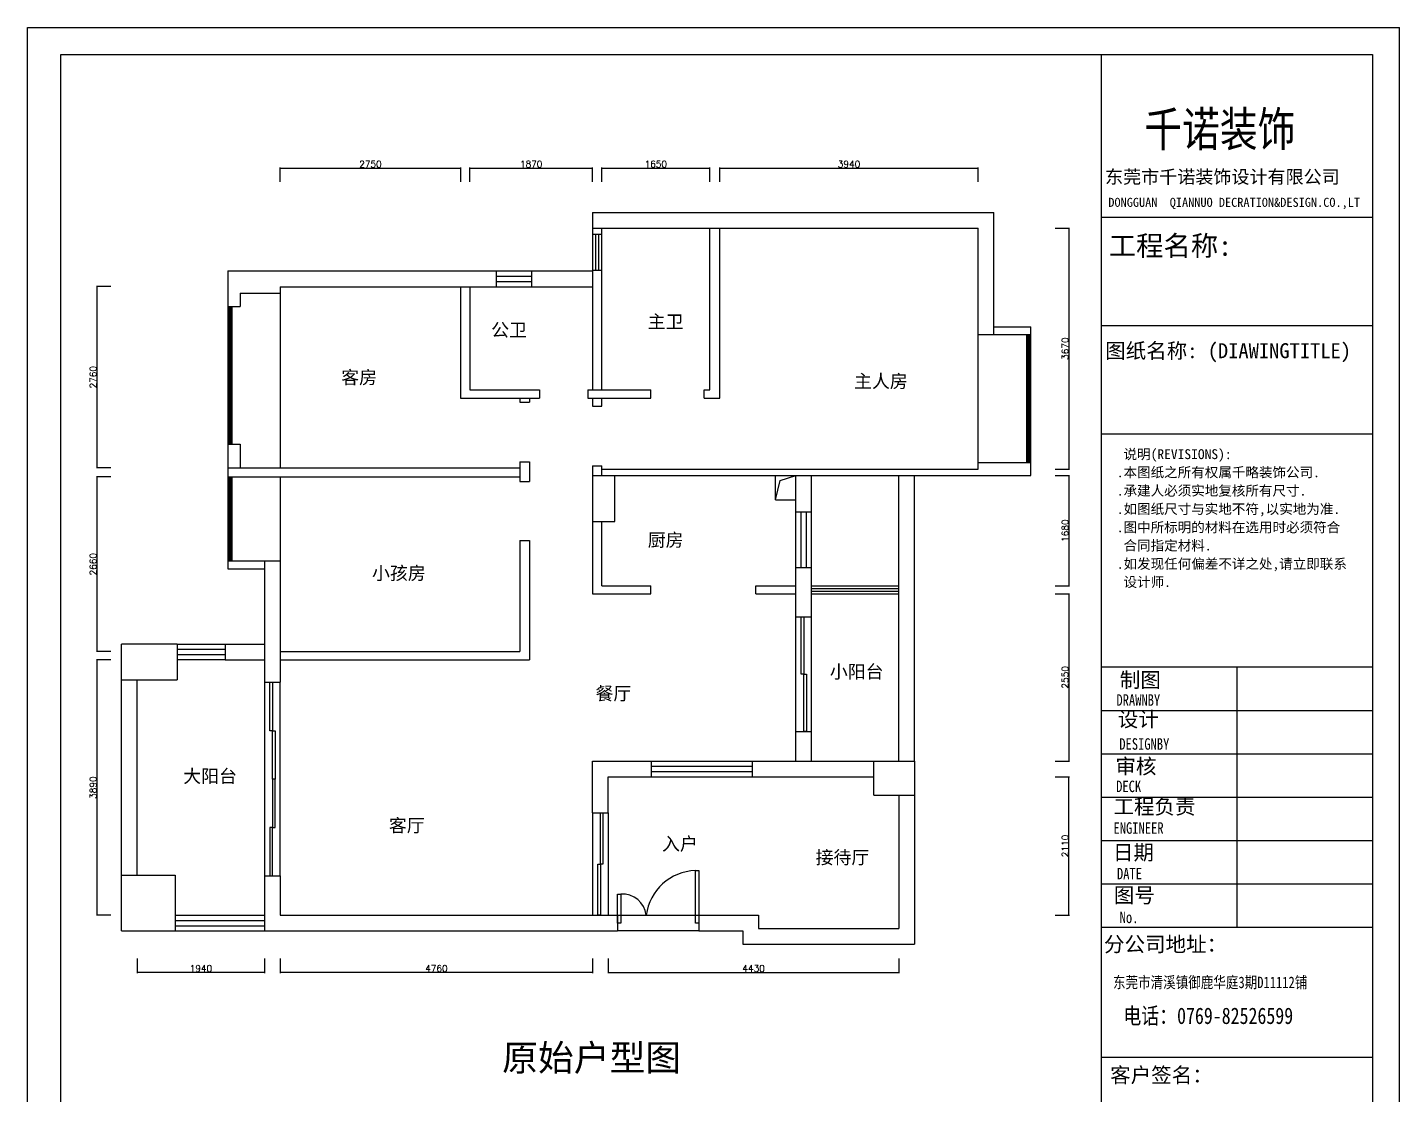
# Model space of a CAD drawing. Header units: millimetres. Extents: x 1149180 to 1411665549, y -85375798 to -28940.
# Drawn here: x 1149182 to 1170098, y -45203 to -28940 of the extents above; entities that cross this region are included whole.
import ezdxf

# ---------------------------------------------------------------- set-up
doc = ezdxf.new("R2010")
doc.units = ezdxf.units.MM
doc.header["$PDMODE"] = 35
for name, color, linetype in [('GSHTK', 7, 'Continuous'), ('TEXT', 3, 'Continuous'), ('图框', 7, 'Continuous')]:
    doc.layers.add(name, color=color, linetype=linetype)
doc.styles.get("Standard").update_dxf_attribs({"font": 'txt', "bigfont": 'gbcbig.shx'})
doc.styles.add('仿宋', font='SimSun.ttf')
doc.styles.add('宋体字', font='NSimSun.ttf', dxfattribs={"width": 0.8, "height": 120})
doc.dimstyles.new('ISO-25', dxfattribs={"dimtxt": 100, "dimasz": 2.5, "dimexe": 10, "dimexo": 30, "dimgap": 10, "dimtad": 1, "dimdec": 0, "dimtxsty": 'Standard', "dimblk": 'ARCHTICK', "dimcen": 2.5, "dimclrd": 8, "dimclre": 8, "dimclrt": 3, "dimadec": 0, "dimazin": 0, "dimtfac": 1, "dimtdec": 0, "dimtmove": 0, "dimatfit": 3, "dimldrblk": 'DOT', "dimfxl": 1.25, "dimarcsym": 0})

# ---------------------------------------------------------------- blocks, each defined once
blk = doc.blocks.new('_ArchTick')
at = {"color": 0, "linetype": 'ByBlock', "const_width": 0.15}
blk.add_lwpolyline([(-0.5, -0.5), (0.5, 0.5)], dxfattribs=at)
blk = doc.blocks.new('*D470')
at = {"color": 8, "lineweight": -2}
for p, q in [((1153036, -43131), (1153036, -43351)), ((1157796, -43131), (1157796, -43351)), ((1157796, -43341), (1153036, -43341))]:
    blk.add_line(p, q, dxfattribs=at)
at = {"layer": 'Defpoints', "color": 0}
for p in [(1153036, -43101), (1157796, -43101), (1153036, -43341)]:
    blk.add_point(p, dxfattribs=at)
at = {"color": 8, "lineweight": -2, "xscale": 2.5, "yscale": 2.5, "zscale": 2.5, "rotation": 180}
blk.add_blockref('_ArchTick', (1153036, -43341), dxfattribs=at)
at = {"color": 8, "lineweight": -2, "xscale": 2.5, "yscale": 2.5, "zscale": 2.5}
blk.add_blockref('_ArchTick', (1157796, -43341), dxfattribs=at)
at = {"color": 3, "insert": (1155416, -43281), "char_height": 100, "attachment_point": 5}
blk.add_mtext('4760', dxfattribs=at)
blk = doc.blocks.new('_Dot')
at = {"color": 0, "linetype": 'ByBlock', "lineweight": -2}
blk.add_line((-0.5, 0), (-1, 0), dxfattribs=at)
at = {"color": 0, "linetype": 'ByBlock', "const_width": 0.5}
blk.add_lwpolyline([(-0.25, 0, 1), (0.25, 0, 1)], format="xyb", close=True, dxfattribs=at)
blk = doc.blocks.new('*D471')
at = {"color": 8, "lineweight": -2}
for p, q in [((1158036, -43131), (1158036, -43351)), ((1162466, -43131), (1162466, -43351)), ((1158036, -43341), (1162466, -43341))]:
    blk.add_line(p, q, dxfattribs=at)
at = {"layer": 'Defpoints', "color": 0}
for p in [(1158036, -43101), (1162466, -43101), (1162466, -43341)]:
    blk.add_point(p, dxfattribs=at)
at = {"color": 8, "lineweight": -2, "xscale": 2.5, "yscale": 2.5, "zscale": 2.5, "rotation": 180}
blk.add_blockref('_ArchTick', (1158036, -43341), dxfattribs=at)
at = {"color": 8, "lineweight": -2, "xscale": 2.5, "yscale": 2.5, "zscale": 2.5}
blk.add_blockref('_ArchTick', (1162466, -43341), dxfattribs=at)
at = {"color": 3, "insert": (1160251, -43281), "char_height": 100, "attachment_point": 5}
blk.add_mtext('4430', dxfattribs=at)
blk = doc.blocks.new('*D472')
at = {"color": 8, "lineweight": -2}
for p, q in [((1150856, -43131), (1150856, -43351)), ((1152796, -43131), (1152796, -43351)), ((1152796, -43341), (1150856, -43341))]:
    blk.add_line(p, q, dxfattribs=at)
at = {"layer": 'Defpoints', "color": 0}
for p in [(1150856, -43101), (1152796, -43101), (1150856, -43341)]:
    blk.add_point(p, dxfattribs=at)
at = {"color": 8, "lineweight": -2, "xscale": 2.5, "yscale": 2.5, "zscale": 2.5, "rotation": 180}
blk.add_blockref('_ArchTick', (1150856, -43341), dxfattribs=at)
at = {"color": 8, "lineweight": -2, "xscale": 2.5, "yscale": 2.5, "zscale": 2.5}
blk.add_blockref('_ArchTick', (1152796, -43341), dxfattribs=at)
at = {"color": 3, "insert": (1151826, -43281), "char_height": 100, "attachment_point": 5}
blk.add_mtext('1940', dxfattribs=at)
blk = doc.blocks.new('*D473')
at = {"color": 8, "lineweight": -2}
for p, q in [((1150452, -38580), (1150232, -38580)), ((1150242, -42470), (1150242, -38580)), ((1150452, -42470), (1150232, -42470))]:
    blk.add_line(p, q, dxfattribs=at)
at = {"layer": 'Defpoints', "color": 0}
for p in [(1150242, -38580), (1150482, -38580), (1150482, -42470)]:
    blk.add_point(p, dxfattribs=at)
at = {"color": 8, "lineweight": -2, "xscale": 2.5, "yscale": 2.5, "zscale": 2.5}
for p, rotation in [((1150242, -38580), 90), ((1150242, -42470), 270)]:
    blk.add_blockref('_ArchTick', p, dxfattribs=dict(at, rotation=rotation))
at = {"color": 3, "insert": (1150182, -40525), "char_height": 100, "attachment_point": 5, "rotation": 90}
blk.add_mtext('3890', dxfattribs=at)
blk = doc.blocks.new('*D474')
at = {"color": 8, "lineweight": -2}
for p, q in [((1150452, -35790), (1150232, -35790)), ((1150242, -38450), (1150242, -35790)), ((1150452, -38450), (1150232, -38450))]:
    blk.add_line(p, q, dxfattribs=at)
at = {"layer": 'Defpoints', "color": 0}
for p in [(1150242, -35790), (1150482, -35790), (1150482, -38450)]:
    blk.add_point(p, dxfattribs=at)
at = {"color": 8, "lineweight": -2, "xscale": 2.5, "yscale": 2.5, "zscale": 2.5}
for p, rotation in [((1150242, -35790), 90), ((1150242, -38450), 270)]:
    blk.add_blockref('_ArchTick', p, dxfattribs=dict(at, rotation=rotation))
at = {"color": 3, "insert": (1150182, -37120), "char_height": 100, "attachment_point": 5, "rotation": 90}
blk.add_mtext('2660', dxfattribs=at)
blk = doc.blocks.new('*D475')
at = {"color": 8, "lineweight": -2}
for p, q in [((1150452, -32890), (1150233, -32890)), ((1150243, -35650), (1150243, -32890)), ((1150452, -35650), (1150233, -35650))]:
    blk.add_line(p, q, dxfattribs=at)
at = {"layer": 'Defpoints', "color": 0}
for p in [(1150243, -32890), (1150482, -32890), (1150482, -35650)]:
    blk.add_point(p, dxfattribs=at)
at = {"color": 8, "lineweight": -2, "xscale": 2.5, "yscale": 2.5, "zscale": 2.5}
for p, rotation in [((1150243, -32890), 90), ((1150243, -35650), 270)]:
    blk.add_blockref('_ArchTick', p, dxfattribs=dict(at, rotation=rotation))
at = {"color": 3, "insert": (1150183, -34270), "char_height": 100, "attachment_point": 5, "rotation": 90}
blk.add_mtext('2760', dxfattribs=at)
blk = doc.blocks.new('*D476')
at = {"color": 8, "lineweight": -2}
for p, q in [((1153036, -31292), (1153036, -31072)), ((1153036, -31082), (1155786, -31082)), ((1155786, -31292), (1155786, -31072))]:
    blk.add_line(p, q, dxfattribs=at)
at = {"layer": 'Defpoints', "color": 0}
for p in [(1155786, -31082), (1153036, -31322), (1155786, -31322)]:
    blk.add_point(p, dxfattribs=at)
at = {"color": 8, "lineweight": -2, "xscale": 2.5, "yscale": 2.5, "zscale": 2.5, "rotation": 180}
blk.add_blockref('_ArchTick', (1153036, -31082), dxfattribs=at)
at = {"color": 8, "lineweight": -2, "xscale": 2.5, "yscale": 2.5, "zscale": 2.5}
blk.add_blockref('_ArchTick', (1155786, -31082), dxfattribs=at)
at = {"color": 3, "insert": (1154411, -31022), "char_height": 100, "attachment_point": 5}
blk.add_mtext('2750', dxfattribs=at)
blk = doc.blocks.new('*D477')
at = {"color": 8, "lineweight": -2}
for p, q in [((1155926, -31292), (1155926, -31072)), ((1155926, -31082), (1157796, -31082)), ((1157796, -31292), (1157796, -31072))]:
    blk.add_line(p, q, dxfattribs=at)
at = {"layer": 'Defpoints', "color": 0}
for p in [(1157796, -31082), (1155926, -31322), (1157796, -31322)]:
    blk.add_point(p, dxfattribs=at)
at = {"color": 8, "lineweight": -2, "xscale": 2.5, "yscale": 2.5, "zscale": 2.5, "rotation": 180}
blk.add_blockref('_ArchTick', (1155926, -31082), dxfattribs=at)
at = {"color": 8, "lineweight": -2, "xscale": 2.5, "yscale": 2.5, "zscale": 2.5}
blk.add_blockref('_ArchTick', (1157796, -31082), dxfattribs=at)
at = {"color": 3, "insert": (1156861, -31022), "char_height": 100, "attachment_point": 5}
blk.add_mtext('1870', dxfattribs=at)
blk = doc.blocks.new('*D478')
at = {"color": 8, "lineweight": -2}
for p, q in [((1157936, -31292), (1157936, -31072)), ((1157936, -31082), (1159586, -31082)), ((1159586, -31292), (1159586, -31072))]:
    blk.add_line(p, q, dxfattribs=at)
at = {"layer": 'Defpoints', "color": 0}
for p in [(1159586, -31082), (1157936, -31322), (1159586, -31322)]:
    blk.add_point(p, dxfattribs=at)
at = {"color": 8, "lineweight": -2, "xscale": 2.5, "yscale": 2.5, "zscale": 2.5, "rotation": 180}
blk.add_blockref('_ArchTick', (1157936, -31082), dxfattribs=at)
at = {"color": 8, "lineweight": -2, "xscale": 2.5, "yscale": 2.5, "zscale": 2.5}
blk.add_blockref('_ArchTick', (1159586, -31082), dxfattribs=at)
at = {"color": 3, "insert": (1158761, -31022), "char_height": 100, "attachment_point": 5}
blk.add_mtext('1650', dxfattribs=at)
blk = doc.blocks.new('*D479')
at = {"color": 8, "lineweight": -2}
for p, q in [((1159736, -31292), (1159736, -31072)), ((1159736, -31082), (1163676, -31082)), ((1163676, -31292), (1163676, -31072))]:
    blk.add_line(p, q, dxfattribs=at)
at = {"layer": 'Defpoints', "color": 0}
for p in [(1163676, -31082), (1159736, -31322), (1163676, -31322)]:
    blk.add_point(p, dxfattribs=at)
at = {"color": 8, "lineweight": -2, "xscale": 2.5, "yscale": 2.5, "zscale": 2.5, "rotation": 180}
blk.add_blockref('_ArchTick', (1159736, -31082), dxfattribs=at)
at = {"color": 8, "lineweight": -2, "xscale": 2.5, "yscale": 2.5, "zscale": 2.5}
blk.add_blockref('_ArchTick', (1163676, -31082), dxfattribs=at)
at = {"color": 3, "insert": (1161706, -31022), "char_height": 100, "attachment_point": 5}
blk.add_mtext('3940', dxfattribs=at)
blk = doc.blocks.new('*D480')
at = {"color": 8, "lineweight": -2}
for p, q in [((1164849, -32000), (1165069, -32000)), ((1165059, -32000), (1165059, -35670)), ((1164849, -35670), (1165069, -35670))]:
    blk.add_line(p, q, dxfattribs=at)
at = {"layer": 'Defpoints', "color": 0}
for p in [(1164819, -32000), (1164819, -35670), (1165059, -35670)]:
    blk.add_point(p, dxfattribs=at)
at = {"color": 8, "lineweight": -2, "xscale": 2.5, "yscale": 2.5, "zscale": 2.5}
for p, rotation in [((1165059, -32000), 90), ((1165059, -35670), 270)]:
    blk.add_blockref('_ArchTick', p, dxfattribs=dict(at, rotation=rotation))
at = {"color": 3, "insert": (1164999, -33835), "char_height": 100, "attachment_point": 5, "rotation": 90}
blk.add_mtext('3670', dxfattribs=at)
blk = doc.blocks.new('*D481')
at = {"color": 8, "lineweight": -2}
for p, q in [((1164849, -35770), (1165069, -35770)), ((1165059, -35770), (1165059, -37450)), ((1164849, -37450), (1165069, -37450))]:
    blk.add_line(p, q, dxfattribs=at)
at = {"layer": 'Defpoints', "color": 0}
for p in [(1164819, -35770), (1164819, -37450), (1165059, -37450)]:
    blk.add_point(p, dxfattribs=at)
at = {"color": 8, "lineweight": -2, "xscale": 2.5, "yscale": 2.5, "zscale": 2.5}
for p, rotation in [((1165059, -35770), 90), ((1165059, -37450), 270)]:
    blk.add_blockref('_ArchTick', p, dxfattribs=dict(at, rotation=rotation))
at = {"color": 3, "insert": (1164999, -36610), "char_height": 100, "attachment_point": 5, "rotation": 90}
blk.add_mtext('1680', dxfattribs=at)
blk = doc.blocks.new('*D482')
at = {"color": 8, "lineweight": -2}
for p, q in [((1164849, -37570), (1165069, -37570)), ((1165059, -37570), (1165059, -40120)), ((1164849, -40120), (1165069, -40120))]:
    blk.add_line(p, q, dxfattribs=at)
at = {"layer": 'Defpoints', "color": 0}
for p in [(1164819, -37570), (1164819, -40120), (1165059, -40120)]:
    blk.add_point(p, dxfattribs=at)
at = {"color": 8, "lineweight": -2, "xscale": 2.5, "yscale": 2.5, "zscale": 2.5}
for p, rotation in [((1165059, -37570), 90), ((1165059, -40120), 270)]:
    blk.add_blockref('_ArchTick', p, dxfattribs=dict(at, rotation=rotation))
at = {"color": 3, "insert": (1164999, -38845), "char_height": 100, "attachment_point": 5, "rotation": 90}
blk.add_mtext('2550', dxfattribs=at)
blk = doc.blocks.new('*D483')
at = {"color": 8, "lineweight": -2}
for p, q in [((1164849, -40360), (1165069, -40360)), ((1165059, -42470), (1165059, -40360)), ((1164849, -42470), (1165069, -42470))]:
    blk.add_line(p, q, dxfattribs=at)
at = {"layer": 'Defpoints', "color": 0}
for p in [(1164819, -40360), (1165059, -40360), (1164819, -42470)]:
    blk.add_point(p, dxfattribs=at)
at = {"color": 8, "lineweight": -2, "xscale": 2.5, "yscale": 2.5, "zscale": 2.5}
for p, rotation in [((1165059, -40360), 90), ((1165059, -42470), 270)]:
    blk.add_blockref('_ArchTick', p, dxfattribs=dict(at, rotation=rotation))
at = {"color": 3, "insert": (1164999, -41415), "char_height": 100, "attachment_point": 5, "rotation": 90}
blk.add_mtext('2110', dxfattribs=at)
blk = doc.blocks.new('324SDASD32')
at = {"color": 8}
blk.add_line((1149692, -28527), (1149692, -12006), dxfattribs=at)
at = {"layer": '图框', "color": 3}
for p, q in [((1149183, -28940), (1149184, -11593)), ((1149184, -11593), (1170099, -11593)), ((1170099, -28940), (1170099, -11593)), ((1149183, -28940), (1170099, -28940))]:
    blk.add_line(p, q, dxfattribs=at)
at = {"layer": '图框', "color": 8}
for p, q in [((1149692, -12006), (1169686, -12006)), ((1165556, -28527), (1165556, -12006)), ((1169686, -12006), (1169686, -28527)), ((1165556, -14484), (1169686, -14484)), ((1165556, -16136), (1169686, -16136)), ((1165556, -17788), (1169686, -17788)), ((1165556, -21340), (1169686, -21340)), ((1167621, -21340), (1167621, -25305)), ((1165556, -22001), (1169686, -22001)), ((1165556, -22662), (1169686, -22662)), ((1165556, -23323), (1169686, -23323)), ((1165556, -23983), (1169686, -23983)), ((1165556, -24644), (1169686, -24644)), ((1165556, -25305), (1169686, -25305)), ((1165556, -27288), (1169686, -27288)), ((1169686, -28527), (1149692, -28527))]:
    blk.add_line(p, q, dxfattribs=at)
at = {"layer": '图框', "color": 1, "style": '宋体字', "width": 0.8}
for s, height, p in [('千诺装饰', 528, (1166208, -13406)), ('DRAWNBY', 175.3, (1165783, -21931)), ('DESIGNBY', 175.3, (1165827, -22601)), ('DECK', 175.3, (1165779, -23247)), ('ENGINEER', 175.3, (1165739, -23882)), ('DATE', 175.3, (1165791, -24577)), ('No.', 175.3, (1165833, -25244)), ('东莞市清溪镇御鹿华庭3期D11112铺', 175.26, (1165731, -26234)), ('电话：0769-82526599', 250.14, (1165889, -26781))]:
    blk.add_text(s, height=height, dxfattribs=at).set_placement(p)
at = {"layer": '图框', "color": 1, "style": '仿宋'}
for s, height, p in [('东莞市千诺装饰设计有限公司', 201.78, (1165610, -13970)), ('DONGGUAN  QIANNUO DECRATION&DESIGN.CO.,LT', 137.58, (1165660, -14327)), ('工程名称:', 305.7, (1165667, -15072)), ('图纸名称: (DIAWINGTITLE)', 229.29, (1165612, -16634)), ('     说明(REVISIONS):', 151.33, (1165377, -18172)), ('    .本图纸之所有权属千略装饰公司.', 151.33, (1165377, -18448)), ('    .承建人必须实地复核所有尺寸.', 151.33, (1165377, -18728)), ('    .如图纸尺寸与实地不符,以实地为准.', 151.33, (1165377, -19007)), ('    .图中所标明的材料在选用时必须符合', 151.33, (1165377, -19286)), ('     合同指定材料.', 151.33, (1165377, -19564)), ('    .如发现任何偏差不详之处,请立即联系', 151.33, (1165377, -19843)), ('     设计师.', 151.3, (1165377, -20120)), ('制图', 229.3, (1165835, -21652)), ('设计', 229.3, (1165804, -22250)), ('审核', 229.3, (1165767, -22968)), ('工程负责', 229.3, (1165738, -23582)), ('日期', 229.3, (1165730, -24280)), ('图号', 229.3, (1165744, -24933)), ('分公司地址：', 229.3, (1165594, -25680)), ('客户签名：', 229.3, (1165688, -27674))]:
    blk.add_text(s, height=height, dxfattribs=at).set_placement(p)

msp = doc.modelspace()

# ---------------------------------------------------------------- linework, layer by layer
at = {"color": 8}
for p, q in [((1157795.5, -31760.3), (1157795.5, -34460.3)), ((1157795.5, -31760.3), (1163915.5, -31760.3)), ((1163915.5, -33620.3), (1163915.5, -31760.3)), ((1157795.5, -32000.3), (1163675.5, -32000.3)), ((1157935.5, -34460.3), (1157935.5, -32000.3)), ((1159585.5, -34460.3), (1159585.5, -32000.3)), ((1159735.5, -34590.3), (1159735.5, -32000.3)), ((1163675.5, -35670.3), (1163675.5, -32000.3)), ((1157795.5, -32090.3), (1157935.5, -32090.3)), ((1152235.5, -32650.3), (1152235.5, -37190.3)), ((1152235.5, -32650.3), (1157795.5, -32650.3)), ((1156325.5, -32650.3), (1156325.5, -32890.3)), ((1156865.5, -32650.3), (1156865.5, -32890.3)), ((1157795.5, -32640.3), (1157935.5, -32640.3)), ((1152425.5, -32990.3), (1152425.5, -33190.3)), ((1152425.5, -32990.3), (1153035.5, -32990.3)), ((1153035.5, -32890.3), (1153035.5, -35650.3)), ((1153035.5, -32890.3), (1157795.5, -32890.3)), ((1155785.5, -32890.3), (1155785.5, -34590.3)), ((1155925.5, -32890.3), (1155925.5, -34460.3)), ((1152235.5, -33190.3), (1152425.5, -33190.3)), ((1152295.5, -33190.3), (1152295.5, -35290.3)), ((1163675.5, -33620.3), (1164475.5, -33620.3)), ((1163915.5, -33500.3), (1164475.5, -33500.3)), ((1164415.5, -35570.3), (1164415.5, -33620.3)), ((1164475.5, -35770.3), (1164475.5, -33500.3)), ((1155925.5, -34460.3), (1156985.5, -34460.3)), ((1156985.5, -34460.3), (1156985.5, -34590.3)), ((1157725.5, -34460.3), (1157725.5, -34590.3)), ((1157725.5, -34460.3), (1158685.5, -34460.3)), ((1158685.5, -34590.3), (1158685.5, -34460.3)), ((1159495.5, -34460.3), (1159585.5, -34460.3)), ((1159495.5, -34590.3), (1159495.5, -34460.3)), ((1155785.5, -34590.3), (1156985.5, -34590.3)), ((1156685.5, -34590.3), (1156685.5, -34650.3)), ((1156685.5, -34650.3), (1156835.5, -34650.3)), ((1156835.5, -34590.3), (1156835.5, -34650.3)), ((1157725.5, -34590.3), (1158685.5, -34590.3)), ((1157795.5, -34590.3), (1157795.5, -34710.3)), ((1157795.5, -34710.3), (1157935.5, -34710.3)), ((1157935.5, -34710.3), (1157935.5, -34590.3)), ((1159495.5, -34590.3), (1159735.5, -34590.3)), ((1152235.5, -35290.3), (1152425.5, -35290.3)), ((1152425.5, -35290.3), (1152425.5, -35650.3)), ((1152235.5, -35650.3), (1156685.5, -35650.3)), ((1156685.5, -35560.3), (1156685.5, -35860.3)), ((1156685.5, -35560.3), (1156835.5, -35560.3)), ((1156835.5, -35560.3), (1156835.5, -35860.3)), ((1157795.5, -35620.3), (1157795.5, -37570.3)), ((1157795.5, -35620.3), (1157935.5, -35620.3)), ((1157935.5, -35770.3), (1157935.5, -35620.3)), ((1157935.5, -35670.3), (1163675.5, -35670.3)), ((1163675.5, -35570.3), (1164475.5, -35570.3)), ((1152235.5, -35790.3), (1156685.5, -35790.3)), ((1152295.5, -35790.3), (1152295.5, -37070.3)), ((1153035.5, -35790.3), (1153035.5, -38920.3)), ((1156685.5, -35860.3), (1156835.5, -35860.3)), ((1157795.5, -35770.3), (1164475.5, -35770.3)), ((1158135.5, -36470.3), (1158135.5, -35770.3)), ((1160585.5, -36140.3), (1160585.5, -35770.3)), ((1160585.5, -36140.3), (1160654.5, -35842.5)), ((1160654.5, -35842.5), (1160895.5, -35770.3)), ((1160895.5, -37920.3), (1160895.5, -35770.3)), ((1161135.5, -37920.3), (1161135.5, -35770.3)), ((1162465.5, -40120.3), (1162465.5, -35770.3)), ((1162705.5, -40120.3), (1162705.5, -35770.3)), ((1160585.5, -36140.3), (1160895.5, -36140.3)), ((1160895.5, -36320.3), (1161135.5, -36320.3)), ((1157795.5, -36470.3), (1158135.5, -36470.3)), ((1157935.5, -37450.3), (1157935.5, -36470.3)), ((1156685.5, -36760.3), (1156685.5, -38450.3)), ((1156685.5, -36760.3), (1156835.5, -36760.3)), ((1156835.5, -36760.3), (1156835.5, -38580.3)), ((1152235.5, -37070.3), (1153035.5, -37070.3)), ((1152235.5, -37190.3), (1152795.5, -37190.3)), ((1152795.5, -37070.3), (1152795.5, -38920.3)), ((1160895.5, -37170.3), (1161135.5, -37170.3)), ((1157795.5, -37570.3), (1158685.5, -37570.3)), ((1157935.5, -37450.3), (1158685.5, -37450.3)), ((1158685.5, -37570.3), (1158685.5, -37450.3)), ((1160285.5, -37450.3), (1160895.5, -37450.3)), ((1160285.5, -37570.3), (1160285.5, -37450.3)), ((1160285.5, -37570.3), (1160895.5, -37570.3)), ((1161135.5, -37450.3), (1162465.5, -37450.3)), ((1161135.5, -37570.3), (1162465.5, -37570.3)), ((1160895.5, -37920.3), (1161135.5, -37920.3)), ((1160895.5, -39670.3), (1160895.5, -37920.3)), ((1161135.5, -39670.3), (1161135.5, -37920.3)), ((1151465.5, -38340.3), (1150615.5, -38340.3)), ((1150615.5, -42710.3), (1150615.5, -38340.3)), ((1151465.5, -38340.3), (1151465.5, -38880.3)), ((1151465.5, -38340.3), (1152195.5, -38340.3)), ((1152195.5, -38340.3), (1152195.5, -38580.3)), ((1152195.5, -38340.3), (1152795.5, -38340.3)), ((1153035.5, -38450.3), (1156685.5, -38450.3)), ((1152195.5, -38580.3), (1151465.5, -38580.3)), ((1152195.5, -38580.3), (1152795.5, -38580.3)), ((1153035.5, -38580.3), (1156835.5, -38580.3)), ((1150615.5, -38880.3), (1151465.5, -38880.3)), ((1150855.5, -41860.3), (1150855.5, -38880.3)), ((1152795.5, -38920.3), (1153035.5, -38920.3)), ((1152795.5, -38920.3), (1152795.5, -41870.3)), ((1153035.5, -41870.3), (1153035.5, -38920.3)), ((1160895.5, -39670.3), (1161135.5, -39670.3)), ((1160895.5, -40120.3), (1160895.5, -39670.3)), ((1161135.5, -40120.3), (1161135.5, -39670.3)), ((1157795.5, -40120.3), (1162705.5, -40120.3)), ((1157795.5, -40910.3), (1157795.5, -40120.3)), ((1158695.5, -40360.3), (1158695.5, -40120.3)), ((1160235.5, -40360.3), (1160235.5, -40120.3)), ((1162085.5, -40640.3), (1162085.5, -40120.3)), ((1162705.5, -40120.3), (1162705.5, -42910.3)), ((1158035.5, -40910.3), (1158035.5, -40360.3)), ((1158035.5, -40360.3), (1162085.5, -40360.3)), ((1162085.5, -40640.3), (1162705.5, -40640.3)), ((1162465.5, -40640.3), (1162465.5, -42670.3)), ((1157795.5, -40910.3), (1157795.5, -42470.3)), ((1157795.5, -40910.3), (1158035.5, -40910.3)), ((1158035.5, -40910.3), (1158035.5, -42470.3)), ((1150615.5, -41860.3), (1151435.5, -41860.3)), ((1151435.5, -41860.3), (1151435.5, -42710.3)), ((1152795.5, -41870.3), (1152795.5, -42710.3)), ((1152795.5, -41870.3), (1153035.5, -41870.3)), ((1153035.5, -41870.3), (1153035.5, -42470.3)), ((1151435.5, -42470.3), (1152795.5, -42470.3)), ((1153035.5, -42470.3), (1158175.5, -42470.3)), ((1158175.5, -42470.3), (1158175.5, -42710.3)), ((1158175.5, -42470.3), (1159415.5, -42470.3)), ((1159415.5, -42470.3), (1159415.5, -42710.3)), ((1159415.5, -42470.3), (1160325.5, -42470.3)), ((1160325.5, -42470.3), (1160325.5, -42670.3)), ((1160325.5, -42670.3), (1162465.5, -42670.3)), ((1150615.5, -42710.3), (1151435.5, -42710.3)), ((1151435.5, -42710.3), (1152795.5, -42710.3)), ((1152795.5, -42710.3), (1158175.5, -42710.3)), ((1159415.5, -42710.3), (1158175.5, -42710.3)), ((1159415.5, -42710.3), (1160085.5, -42710.3)), ((1160085.5, -42710.3), (1160085.5, -42910.3)), ((1160085.5, -42910.3), (1162705.5, -42910.3))]:
    msp.add_line(p, q, dxfattribs=at)
at = {"color": 3}
for p, q in [((1157840.5, -32090.3), (1157840.5, -32640.3)), ((1157890.5, -32640.3), (1157890.5, -32090.3)), ((1156325.5, -32730.3), (1156865.5, -32730.3)), ((1156325.5, -32810.3), (1156865.5, -32810.3)), ((1152255.5, -33190.3), (1152255.5, -35290.3)), ((1152275.5, -33190.3), (1152275.5, -35290.3)), ((1164435.5, -35570.3), (1164435.5, -33620.3)), ((1164455.5, -35570.3), (1164455.5, -33620.3)), ((1152255.5, -35790.3), (1152255.5, -37070.3)), ((1152275.5, -35790.3), (1152275.5, -37070.3)), ((1160975.5, -37170.3), (1160975.5, -36320.3)), ((1161055.5, -37170.3), (1161055.5, -36320.3)), ((1161135.5, -37490.3), (1162465.5, -37490.3)), ((1161135.5, -37530.3), (1162465.5, -37530.3)), ((1152195.5, -38420.3), (1151465.5, -38420.3)), ((1152195.5, -38500.3), (1151465.5, -38500.3)), ((1158695.5, -40200.3), (1160235.5, -40200.3)), ((1158695.5, -40280.3), (1160235.5, -40280.3)), ((1151435.5, -42550.3), (1152795.5, -42550.3)), ((1151435.5, -42630.3), (1152795.5, -42630.3))]:
    msp.add_line(p, q, dxfattribs=at)
at = {"color": 4}
for points in [[(1161015.5, -37920.3), (1161015.5, -38795.3), (1160975.5, -38795.3), (1160975.5, -37920.3)], [(1161055.5, -38795.3), (1161055.5, -39670.3), (1161015.5, -39670.3), (1161015.5, -38795.3)], [(1152875.5, -38920.3), (1152915.5, -38920.3), (1152915.5, -39657.8), (1152875.5, -39657.8)], [(1152915.5, -39657.8), (1152955.5, -39657.8), (1152955.5, -40395.3), (1152915.5, -40395.3)], [(1152915.5, -41132.8), (1152955.5, -41132.8), (1152955.5, -40395.3), (1152915.5, -40395.3)], [(1157915.5, -40910.3), (1157955.5, -40910.3), (1157955.5, -41690.3), (1157915.5, -41690.3)], [(1152875.5, -41870.3), (1152915.5, -41870.3), (1152915.5, -41132.8), (1152875.5, -41132.8)], [(1157875.5, -41690.3), (1157915.5, -41690.3), (1157915.5, -42470.3), (1157875.5, -42470.3)], [(1159365.5, -41790.3), (1159415.5, -41790.3), (1159415.5, -42590.3), (1159365.5, -42590.3)], [(1158175.5, -42150.3), (1158225.5, -42150.3), (1158225.5, -42590.3), (1158175.5, -42590.3)]]:
    msp.add_lwpolyline(points, close=True, dxfattribs=at)
for centre, radius, start, end in [((1159388.1, -42568.8), 778.9, 91.66274, 172.73235), ((1158253.9, -42513.4), 364.2, 6.79418, 94.46718)]:
    msp.add_arc(centre, radius, start, end, dxfattribs=at)

# ---------------------------------------------------------------- block references
at = {"layer": 'TEXT', "color": 3}
msp.add_blockref('324SDASD32', (-1, -17346.8), dxfattribs=at)

# ---------------------------------------------------------------- texts
at = {"color": 1, "insert": (1156418.6, -44442.3), "char_height": 400, "width": 6276.822, "attachment_point": 1}
msp.add_mtext('{\\fSimSun|b0|i0|c134|p2;\\C8;原始户型图}', dxfattribs=at)
at = {"layer": 'GSHTK', "color": 1, "char_height": 200, "width": 1435.504, "attachment_point": 1}
for s, insert in [('\\pt200;{\\fSimSun|b0|i0|c134|p2;公卫}', (1156250.7, -33449.6)), ('\\pt200;{\\fSimSun|b0|i0|c134|p2;主卫}', (1158637.7, -33323.7)), ('\\pt200;{\\fSimSun|b0|i0|c134|p2;客房}', (1153965.5, -34172.4)), ('\\pt200;{\\fSimSun|b0|i0|c134|p2;主人房}', (1161782.7, -34230.7)), ('\\pt200;{\\fSimSun|b0|i0|c134|p2;厨房}', (1158637.7, -36650.7)), ('\\pt200;{\\fSimSun|b0|i0|c134|p2;小孩房}', (1154434.7, -37155.8)), ('\\pt300;{\\fSimSun|b0|i0|c134|p2;小阳台}', (1161413.6, -38658)), ('\\pt200;{\\fSimSun|b0|i0|c134|p2;餐厅}', (1157841.1, -38991.1)), ('\\pt300;{\\fSimSun|b0|i0|c134|p2;大阳台}', (1151556.8, -40250.8)), ('\\pt300;{\\fSimSun|b0|i0|c134|p2;客厅}', (1154691.9, -41002.3)), ('\\pt200;{\\fSimSun|b0|i0|c134|p2;入户}', (1158854.7, -41282)), ('\\pt200;{\\fSimSun|b0|i0|c134|p2;接待厅}', (1161197, -41488.8))]:
    msp.add_mtext(s, dxfattribs=dict(at, insert=insert))

# ---------------------------------------------------------------- dimensions: what is measured, and where the dimension line sits
at = {"color": 8}
for base, p1, p2, picture, middle in [((1155785.5, -31082.2), (1153035.5, -31322.2), (1155785.5, -31322.2), '*D476', (1154410.5, -31022.2)), ((1157795.5, -31082.2), (1155925.5, -31322.2), (1157795.5, -31322.2), '*D477', (1156860.5, -31022.2)), ((1159585.5, -31082.2), (1157935.5, -31322.2), (1159585.5, -31322.2), '*D478', (1158760.5, -31022.2)), ((1163675.5, -31082.2), (1159735.5, -31322.2), (1163675.5, -31322.2), '*D479', (1161705.5, -31022.2)), ((1150855.5, -43341.3), (1152795.5, -43101.3), (1150855.5, -43101.3), '*D472', (1151825.5, -43281.3)), ((1153035.5, -43341.3), (1157795.5, -43101.3), (1153035.5, -43101.3), '*D470', (1155415.5, -43281.3)), ((1162465.5, -43341.3), (1158035.5, -43101.3), (1162465.5, -43101.3), '*D471', (1160250.5, -43281.3))]:
    dim = msp.add_linear_dim(base=base, p1=p1, p2=p2, dimstyle='ISO-25', dxfattribs=at)
    dim.commit()
    dim.dimension.update_dxf_attribs({"geometry": picture, "text_midpoint": middle})
for base, p1, p2, picture, middle in [((1165058.7, -35670.3), (1164818.7, -32000.3), (1164818.7, -35670.3), '*D480', (1164998.7, -33835.3)), ((1150243.5, -32890.3), (1150482.2, -35650.3), (1150482.2, -32890.3), '*D475', (1150183.5, -34270.3)), ((1150242.2, -35790.3), (1150482.2, -38450.3), (1150482.2, -35790.3), '*D474', (1150182.2, -37120.3)), ((1165058.7, -37450.3), (1164818.7, -35770.3), (1164818.7, -37450.3), '*D481', (1164998.7, -36610.3)), ((1165058.7, -40120.3), (1164818.7, -37570.3), (1164818.7, -40120.3), '*D482', (1164998.7, -38845.3)), ((1150242.2, -38580.3), (1150482.2, -42470.3), (1150482.2, -38580.3), '*D473', (1150182.2, -40525.3)), ((1165058.7, -40360.3), (1164818.7, -42470.3), (1164818.7, -40360.3), '*D483', (1164998.7, -41415.3))]:
    dim = msp.add_linear_dim(base=base, p1=p1, p2=p2, angle=90, dimstyle='ISO-25', dxfattribs=at)
    dim.commit()
    dim.dimension.update_dxf_attribs({"geometry": picture, "text_midpoint": middle})

doc.saveas('drawing.dxf')
